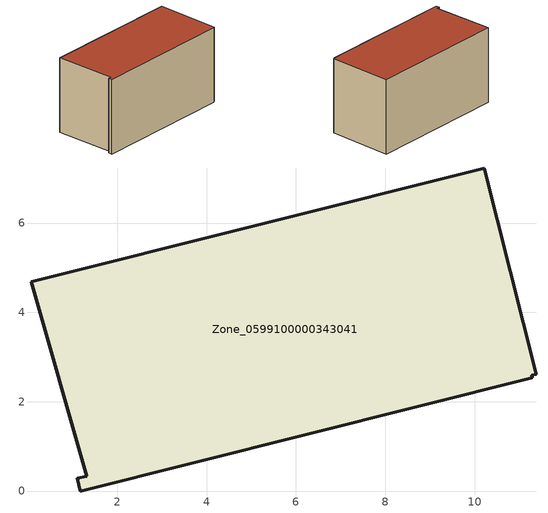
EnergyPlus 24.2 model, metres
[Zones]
Zone_0599100000343041
 floor ground (C_G): 11.38,2.61 11.28,2.59 11.29,2.54 1.18,0 1.1,0.28 1.31,0.33 0.08,4.69 10.22,7.23 z0
 wall outside (C_F): 10.22,7.23 0.08,4.69 1.31,0.33 1.1,0.28 1.18,0 11.29,2.54 11.28,2.59 11.38,2.61 10.22,7.23 z0:5.67
 roof outside (C_R): 11.28,2.59 11.38,2.61 10.22,7.23 0.08,4.69 1.31,0.33 1.1,0.28 1.18,0 11.29,2.54 z5.67
[BUILDING]
Pand.0599100000343041: North Axis=0; Terrain=City; Loads Convergence Tolerance Value=0.04; Temperature Convergence Tolerance Value=0.4; Solar Distribution=FullExterior; Maximum Number of Warmup Days=25; Minimum Number of Warmup Days=1
[Site:Location]
Rotterdam.The.Hague.AP_ZH_NLD Design_Conditions: Latitude=51.96; Longitude=4.45; Time Zone=1; Elevation=-4.5
[SITE:GROUNDTEMPERATURE:BUILDINGSURFACE]
18, 18, 18, 18, 18, 18, 18, 18, 18, 18, 18, 18
[MATERIAL] Thermal Absorptance=0.9; Solar Absorptance=0.7; Visible Absorptance=0.7
Name | Roughness | Thickness | Conductivity | Density | Specific Heat
G.TI.1992-2005 | MediumSmooth | 0.15 | 0.06 | 540 | 1210
F.TI.1992-2005 | Rough | 0.3 | 0.12 | 1920 | 840
R.TI.1992-2005 | MediumRough | 0.2 | 0.08 | 1500 | 1000
[CONSTRUCTION]
C_G: G.TI.1992-2005
C_F: F.TI.1992-2005
C_R: R.TI.1992-2005
[ZONE]
Zone_0599100000343041: Type=1; Multiplier=1; Ceiling Height=Autocalculate; Volume=Autocalculate; Floor Area=autocalculate; Part of Total Floor Area=Yes
[ZONEINFILTRATION:DESIGNFLOWRATE]
Infil_Zone_0599100000343041: Zone or ZoneList or Space or SpaceList=Zone_0599100000343041; Schedule=AlwaysOn; Design Flow Rate Calculation Method=Flow/Area; Flow Rate per Floor Area=0.0015; Constant Term Coefficient=1; Temperature Term Coefficient=0; Velocity Term Coefficient=0; Velocity Squared Term Coefficient=0
[HVACTEMPLATE:ZONE:IDEALLOADSAIRSYSTEM]
Zone_0599100000343041: Maximum Heating Supply Air Temperature=50; Minimum Cooling Supply Air Temperature=13; Maximum Heating Supply Air Humidity Ratio=0.0156; Minimum Cooling Supply Air Humidity Ratio=0.0077; Heating Limit=NoLimit; Cooling Limit=NoLimit; Dehumidification Control Type=ConstantSensibleHeatRatio; Cooling Sensible Heat Ratio=0.7; Dehumidification Setpoint=60; Humidification Control Type=None; Humidification Setpoint=30; Outdoor Air Method=None; Outdoor Air Flow Rate per Person=0.00944; Outdoor Air Flow Rate per Zone Floor Area=0; Outdoor Air Flow Rate per Zone=0; Demand Controlled Ventilation Type=None; Outdoor Air Economizer Type=NoEconomizer; Heat Recovery Type=None; Sensible Heat Recovery Effectiveness=0.7; Latent Heat Recovery Effectiveness=0.65
[ZONECONTROL:THERMOSTAT]
ThermostatControl_Zone_0599100000343041: Zone or ZoneList=Zone_0599100000343041; Control Type Schedule=DualSetpointControlType; Control 1=Thermostat_Zone_0599100000343041; Temperature Difference Between Cutout And Setpoint=0
[THERMOSTATSETPOINT:DUALSETPOINT]
Thermostat_Zone_0599100000343041: Heating Setpoint Temperature Schedule=HeatingSetpoint_Zone_0599100000343041; Cooling Setpoint Temperature Schedule=CoolingSetpoint_Zone_0599100000343041
[SCHEDULE:COMPACT]
HeatingSetpoint_Zone_0599100000343041: Through: 12/31, For: AllDays, Until: 24:00, 21
CoolingSetpoint_Zone_0599100000343041: Through: 12/31, For: AllDays, Until: 24:00, 24
DualSetpointControlType: Through: 12/31, For: AllDays, Until: 24:00, 4
AlwaysOn: Through: 12/31, For: AllDays, Until: 24:00, 1
